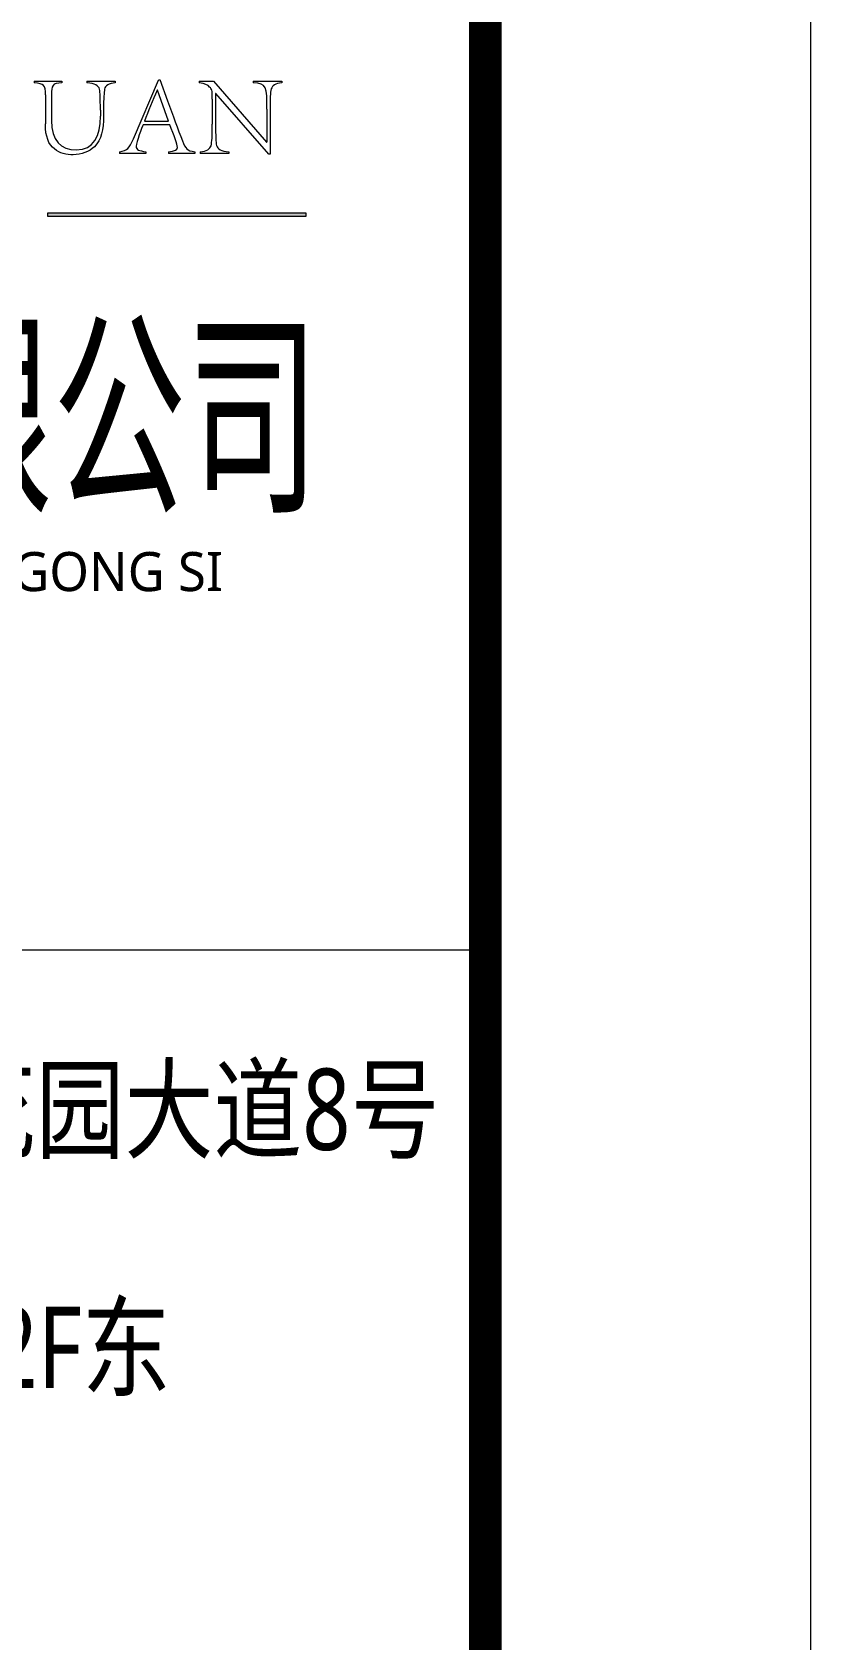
# Model space of a CAD drawing. Header units: inches. Extents: x -3272461 to -2504170, y 403793 to 1071042.
# Drawn here: x -2653583 to -2649994, y 830578 to 837985 of the extents above; entities that cross this region are included whole.
import ezdxf

# ---------------------------------------------------------------- set-up
doc = ezdxf.new("R2010")
doc.units = ezdxf.units.IN
doc.header["$LTSCALE"] = 1000
doc.header["$MEASUREMENT"] = 0
doc.layers.get('0').update_dxf_attribs({"lineweight": 18})
for name, color, linetype, lineweight in [('0-TK', 4, 'Continuous', 18), ('PUB_TITLE', 153, 'Continuous', 18), ('图层 1', 7, 'Continuous', 18)]:
    doc.layers.add(name, color=color, linetype=linetype, lineweight=lineweight)
doc.styles.add('-黑体', font='', dxfattribs={"width": 0.7})
doc.styles.get('-黑体').set_extended_font_data('微软雅黑')

msp = doc.modelspace()

# ---------------------------------------------------------------- hatches: boundary and pattern name
msp.add_hatch(color=256).paths.add_polyline_path([(-2653510.6, 837152.3), (-2652321.8, 837152.3), (-2652321.8, 837136.3), (-2653510.6, 837136.3)], flags=0)

# ---------------------------------------------------------------- linework, layer by layer
for p, q in [((-2653573.4, 837759), (-2653573.4, 837751.6)), ((-2653445.5, 837759), (-2653445.5, 837751.6)), ((-2653330.3, 837759), (-2653330.3, 837751.6)), ((-2653199.7, 837759), (-2653199.7, 837751.6)), ((-2652813.3, 837759), (-2652813.3, 837751.6)), ((-2652563.8, 837759), (-2652563.8, 837751.6)), ((-2652432.1, 837759), (-2652432.1, 837751.6)), ((-2653521.9, 837696.4), (-2653521.9, 837562.1)), ((-2653494.3, 837696.4), (-2653494.3, 837578.5)), ((-2652752.8, 837675.7), (-2652752.8, 837560.5)), ((-2652737.9, 837701.7), (-2652737.9, 837560.5)), ((-2653268.7, 837626.3), (-2653268.7, 837598.2)), ((-2653254.3, 837626.3), (-2653254.3, 837600.8)), ((-2652501.1, 837630), (-2652501.1, 837478.7)), ((-2652486.3, 837630), (-2652486.3, 837423)), ((-2653180.1, 837434.1), (-2653180.1, 837426.7)), ((-2653059.6, 837434.1), (-2653059.6, 837426.7)), ((-2652955, 837434.1), (-2652955, 837426.7)), ((-2652833.4, 837434.1), (-2652833.4, 837426.7)), ((-2652809, 837434.1), (-2652809, 837426.7)), ((-2652676.9, 837434.1), (-2652676.9, 837426.7))]:
    msp.add_line(p, q)
at = {"lineweight": 0}
for p, q in [((-2653510.6, 837152.3), (-2652321.8, 837152.3)), ((-2653510.6, 837136.3), (-2653510.6, 837152.3)), ((-2652321.8, 837136.3), (-2653510.6, 837136.3))]:
    msp.add_line(p, q, dxfattribs=at)
for points in [[(-2653573.4, 837759), (-2653573.4, 837759), (-2653445.5, 837759), (-2653445.5, 837759)], [(-2653521.9, 837696.4), (-2653521.9, 837742.1), (-2653526.2, 837747.4), (-2653573.4, 837751.6)], [(-2653445.5, 837751.6), (-2653490.6, 837750.5), (-2653494.3, 837738.9), (-2653494.3, 837696.4)], [(-2653330.3, 837759), (-2653330.3, 837759), (-2653199.7, 837759), (-2653199.7, 837759)], [(-2653272.9, 837721.9), (-2653276.6, 837738.9), (-2653293.1, 837747.9), (-2653330.3, 837751.6)], [(-2653268.7, 837626.3), (-2653268.7, 837684.2), (-2653269.2, 837705.9), (-2653272.9, 837721.9)], [(-2653249, 837722.4), (-2653251.7, 837705.9), (-2653254.3, 837684.7), (-2653254.3, 837626.3)], [(-2653199.7, 837751.6), (-2653228.9, 837748.4), (-2653246.4, 837738.9), (-2653249, 837722.4)], [(-2653116.4, 837494.1), (-2653116.4, 837494.1), (-2653001.2, 837764.3), (-2653001.2, 837764.3)], [(-2653001.2, 837764.3), (-2653001.2, 837764.3), (-2652994.8, 837767), (-2652994.8, 837767)], [(-2652994.8, 837767), (-2652994.8, 837767), (-2652959.2, 837668.8), (-2652959.2, 837668.8)], [(-2652813.3, 837759), (-2652813.3, 837759), (-2652748, 837759), (-2652748, 837759)], [(-2652765, 837732), (-2652774, 837742.6), (-2652785.1, 837748.4), (-2652813.3, 837751.6)], [(-2652752.8, 837675.7), (-2652752.8, 837722.9), (-2652755.4, 837720.3), (-2652765, 837732)], [(-2652748, 837759), (-2652748, 837759), (-2652502.7, 837478.7), (-2652502.7, 837478.7)], [(-2652563.8, 837759), (-2652563.8, 837759), (-2652432.1, 837759), (-2652432.1, 837759)], [(-2652501.1, 837630), (-2652501.1, 837733.5), (-2652501.6, 837747.4), (-2652563.8, 837751.6)], [(-2652481, 837723.5), (-2652485.7, 837707), (-2652486.3, 837679.9), (-2652486.3, 837630)], [(-2652432.1, 837751.6), (-2652462.9, 837748.9), (-2652476.2, 837738.9), (-2652481, 837723.5)], [(-2653006.5, 837717.6), (-2653027.7, 837670.4), (-2653048.4, 837620), (-2653065.4, 837575.4)], [(-2653005.4, 837717.6), (-2653005.4, 837717.6), (-2653006.5, 837717.6), (-2653006.5, 837717.6)], [(-2652953.9, 837575.4), (-2652953.9, 837575.4), (-2653005.4, 837717.6), (-2653005.4, 837717.6)], [(-2652959.2, 837668.8), (-2652934.8, 837602.4), (-2652910.9, 837536.1), (-2652890.7, 837485.1)], [(-2652492.1, 837423), (-2652492.1, 837423), (-2652736.9, 837701.7), (-2652736.9, 837701.7)], [(-2652736.9, 837701.7), (-2652736.9, 837701.7), (-2652737.9, 837701.7), (-2652737.9, 837701.7)], [(-2653254.3, 837600.8), (-2653254.3, 837534.5), (-2653263.4, 837491.5), (-2653296.3, 837457.5)], [(-2653065.4, 837575.4), (-2653065.4, 837575.4), (-2652953.9, 837575.4), (-2652953.9, 837575.4)], [(-2653480, 837446.9), (-2653507.6, 837469.2), (-2653521.9, 837502.1), (-2653521.9, 837562.1)], [(-2652949.1, 837558.4), (-2652949.1, 837558.4), (-2653071.8, 837558.4), (-2653071.8, 837558.4)], [(-2652758.6, 837461.7), (-2652754.4, 837477.7), (-2652752.8, 837506.9), (-2652752.8, 837560.5)], [(-2652737.9, 837560.5), (-2652737.4, 837506.9), (-2652736.9, 837477.7), (-2652733.1, 837462.8)], [(-2653059.6, 837426.7), (-2653059.6, 837426.7), (-2653180.1, 837426.7), (-2653180.1, 837426.7)], [(-2653180.1, 837434.1), (-2653142.9, 837441.6), (-2653136, 837446.3), (-2653116.4, 837494.1)], [(-2652833.4, 837426.7), (-2652833.4, 837426.7), (-2652955, 837426.7), (-2652955, 837426.7)], [(-2652890.7, 837485.1), (-2652874.8, 837445.8), (-2652870.6, 837440), (-2652833.4, 837434.1)], [(-2652676.9, 837426.7), (-2652676.9, 837426.7), (-2652809, 837426.7), (-2652809, 837426.7)], [(-2652809, 837434.1), (-2652777.7, 837436.2), (-2652762.8, 837446.9), (-2652758.6, 837461.7)], [(-2652733.1, 837462.8), (-2652728.4, 837446.3), (-2652712.4, 837436.8), (-2652676.9, 837434.1)], [(-2652502.7, 837478.7), (-2652502.7, 837478.7), (-2652501.1, 837478.7), (-2652501.1, 837478.7)], [(-2652486.3, 837423), (-2652486.3, 837423), (-2652492.1, 837423), (-2652492.1, 837423)]]:
    msp.add_open_spline(points, degree=3)
for points, knots in [([(-2653494.3, 837578.5), (-2653494.3, 837484.6), (-2653451.3, 837443.2), (-2653379.6, 837443.2), (-2653297.9, 837443.2), (-2653269.2, 837505.8), (-2653268.7, 837598.2)], [0, 0, 0, 0, 204.255932, 204.255932, 204.255932, 408.511864, 408.511864, 408.511864, 408.511864]), ([(-2653071.8, 837558.4), (-2653077.1, 837548.3), (-2653103.6, 837476.6), (-2653103.6, 837460.1), (-2653103.6, 837442.1), (-2653089.3, 837438.9), (-2653059.6, 837434.1)], [0, 0, 0, 0, 79.266684, 79.266684, 79.266684, 158.533368, 158.533368, 158.533368, 158.533368]), ([(-2652955, 837434.1), (-2652924.7, 837438.4), (-2652913.6, 837441.6), (-2652913.6, 837454.3), (-2652913.6, 837468.1), (-2652929.5, 837509.5), (-2652949.1, 837558.4)], [0, 0, 0, 0, 79.559531, 79.559531, 79.559531, 159.119062, 159.119062, 159.119062, 159.119062]), ([(-2653296.3, 837457.5), (-2653319.6, 837434.1), (-2653356.3, 837420.3), (-2653393.4, 837420.3), (-2653424.8, 837420.3), (-2653455.5, 837427.2), (-2653480, 837446.9)], [0, 0, 0, 0, 98.894045, 98.894045, 98.894045, 197.78809, 197.78809, 197.78809, 197.78809])]:
    msp.add_open_spline(points, degree=3, knots=knots)
at = {"layer": '0-TK'}
msp.add_line((-2657808.5, 833757), (-2651494.3, 833757), dxfattribs=at)
at = {"layer": 'PUB_TITLE'}
msp.add_lwpolyline([(-2649994.3, 784130.6), (-2649994.3, 847130.6), (-2761444.3, 847130.6), (-2761444.3, 784130.6)], close=True, dxfattribs=at)
msp.add_lwpolyline([(-2651494.3, 785630.6, 150, 150, 0), (-2651494.3, 845630.6, 150, 150, 0), (-2757694.3, 845630.6, 150, 150, 0), (-2757694.3, 785630.6, 150, 150, 0)], format="xyseb", close=True, dxfattribs=at)
at = {"layer": '图层 1', "lineweight": 0}
msp.add_line((-2652321.8, 837152.3), (-2652321.8, 837136.3), dxfattribs=at)

# ---------------------------------------------------------------- texts
at = {"style": '-黑体'}
for s, height, width, p in [('工程设计有限公司', 750, 0.6, (-2657170.6, 835846.4)), ('地址：合肥市包河区花园大道8号', 375, 0.8, (-2657658.2, 832835)), ('荣信商务中心12F东', 375, 0.8, (-2656459.2, 831737.8))]:
    msp.add_text(s, height=height, dxfattribs=dict(at, width=width)).set_placement(p)
at = {"insert": (-2657213.5, 835362), "char_height": 180, "width": 7219.855, "attachment_point": 7, "style": '-黑体'}
msp.add_mtext('{\\W1; GONG CHENG SHE JI YOU XIAN GONG SI }', dxfattribs=at)

doc.saveas('drawing.dxf')
